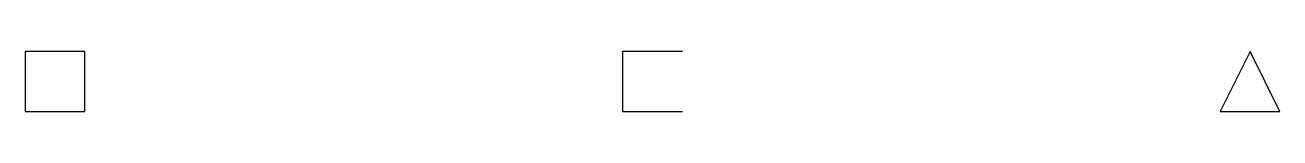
# Model space of a CAD drawing. Extents: x 0 to 210, y 0 to 10.
import ezdxf

# ---------------------------------------------------------------- set-up
doc = ezdxf.new("R2010")
doc.units = 0

msp = doc.modelspace()

# ---------------------------------------------------------------- linework, layer by layer
at = {"color": 7}
for points in [[(0, 0), (10, 0), (10, 10), (0, 10)], [(200, 0), (210, 0), (205, 10)]]:
    msp.add_3dface(points, dxfattribs=at)
at = {"color": 7, "invisible_edges": 2}
msp.add_3dface([(100, 0), (110, 0), (110, 10), (100, 10)], dxfattribs=at)

doc.saveas('drawing.dxf')
